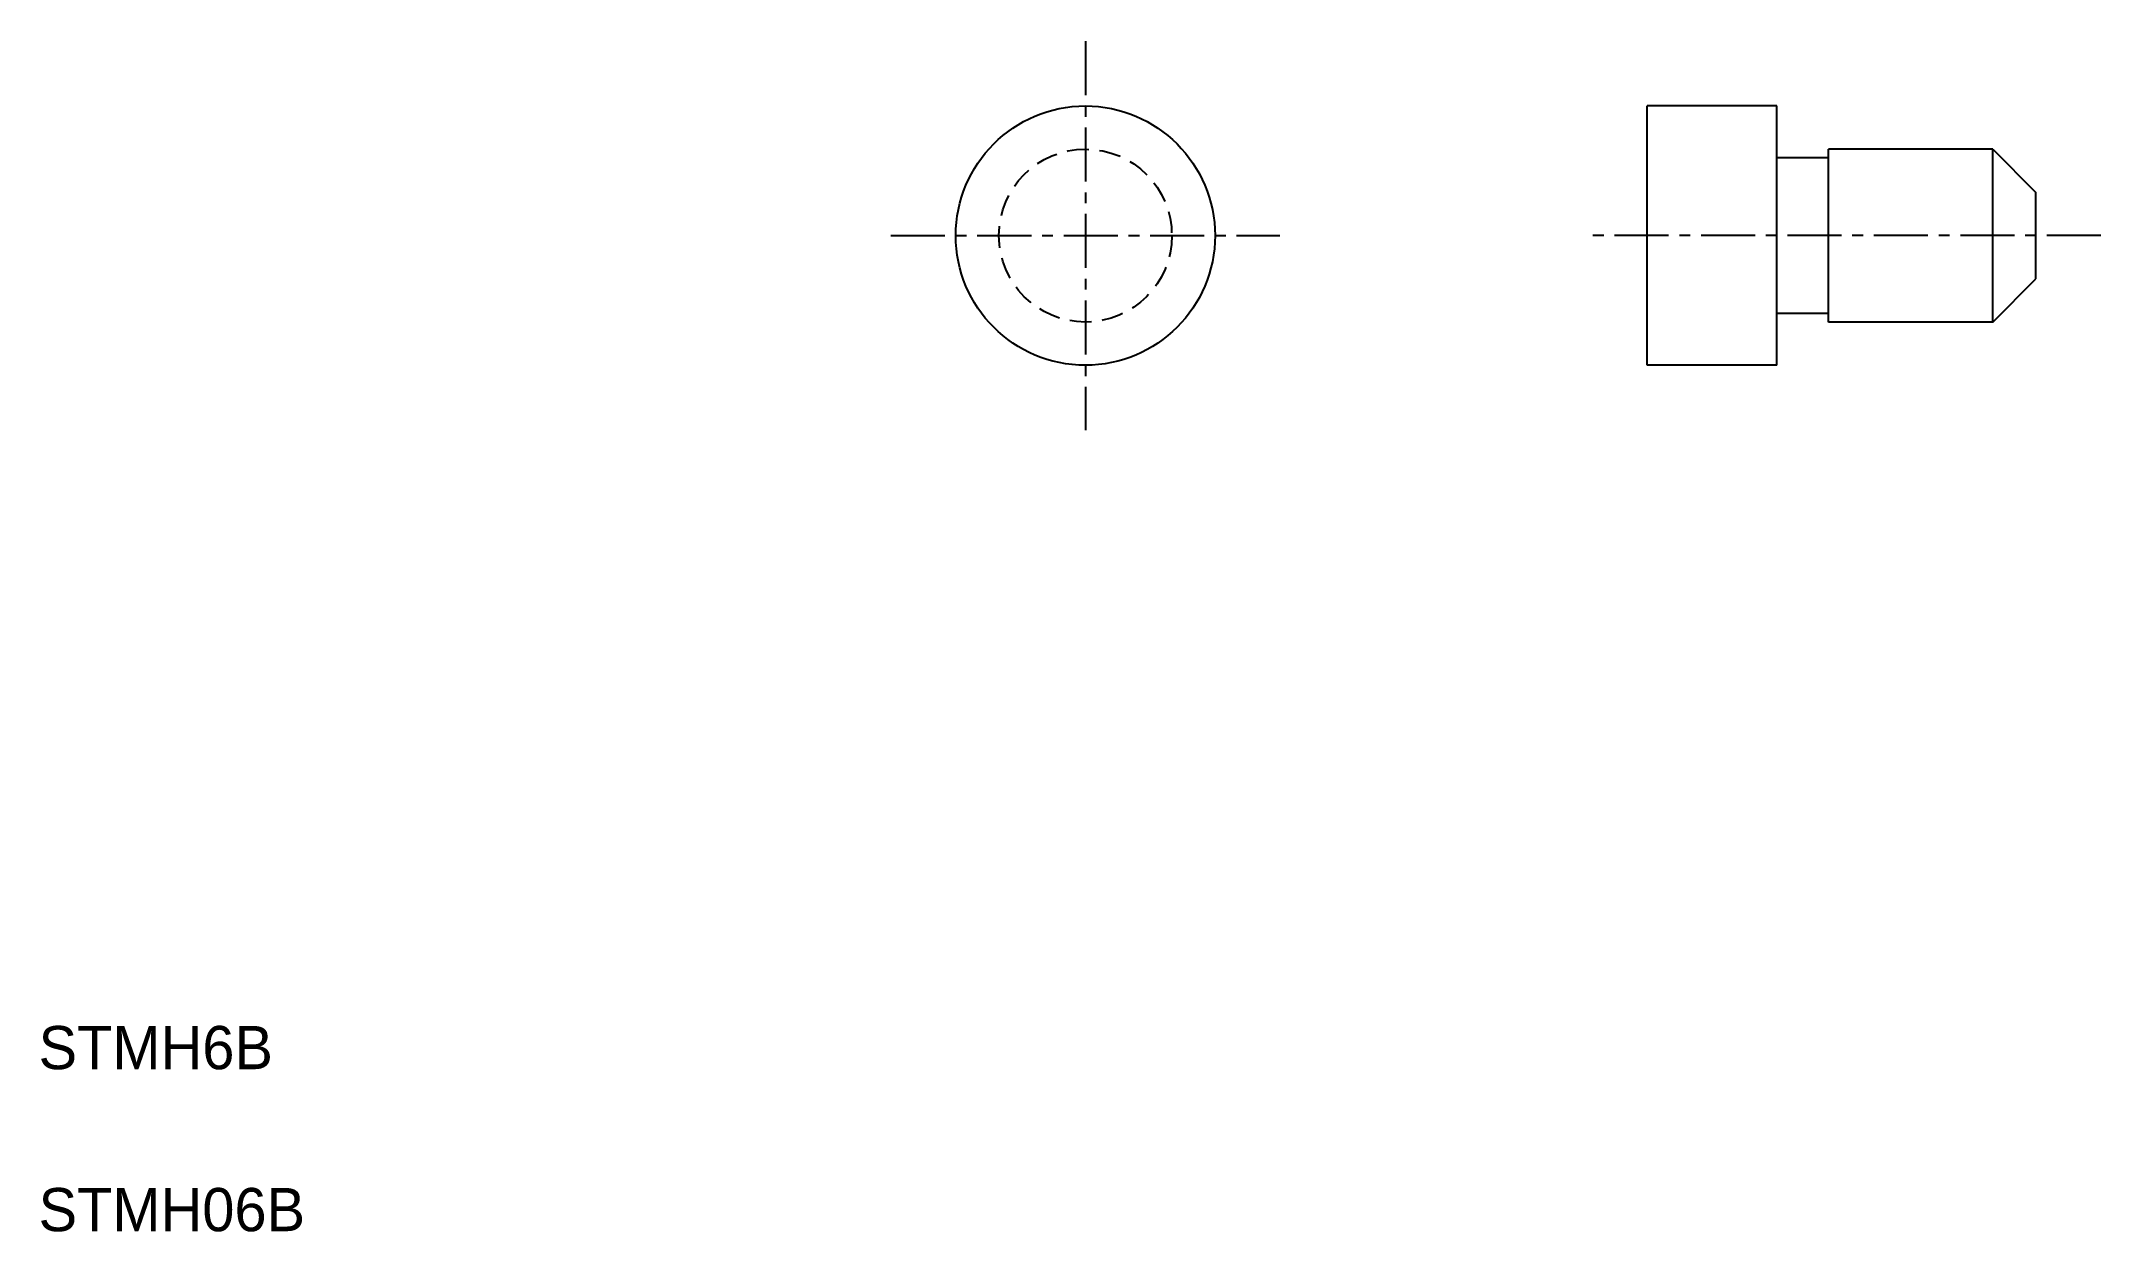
# Model space of a CAD drawing. Extents: x 2.6 to 50.2, y 2.5 to 30.
import ezdxf

# ---------------------------------------------------------------- set-up
doc = ezdxf.new("R2010")
doc.units = 0
doc.linetypes.add('CENTER', pattern=[2, 1.25, -0.25, 0.25, -0.25])
doc.linetypes.add('DASHED', pattern=[0.75, 0.5, -0.25])
doc.layers.get('0').update_dxf_attribs({"linetype": 'CONTINUOUS'})
doc.layers.add('CENTER', color=1, linetype='CENTER')

msp = doc.modelspace()

# ---------------------------------------------------------------- linework, layer by layer
at = {"color": 7, "linetype": 'CONTINUOUS'}
for p, q in [((42.717, 28.544), (39.717, 28.544)), ((39.717, 22.544), (39.717, 28.544)), ((42.717, 22.544), (42.717, 28.544)), ((43.917, 27.344), (42.717, 27.344)), ((47.717, 27.544), (43.917, 27.544)), ((43.917, 23.544), (43.917, 27.544)), ((47.717, 27.544), (48.717, 26.544)), ((47.717, 23.544), (47.717, 27.544)), ((48.717, 24.544), (48.717, 26.544)), ((47.717, 23.544), (48.717, 24.544)), ((43.917, 23.744), (42.717, 23.744)), ((47.717, 23.544), (43.917, 23.544)), ((42.717, 22.544), (39.717, 22.544))]:
    msp.add_line(p, q, dxfattribs=at)
msp.add_circle((26.721, 25.544), 3, dxfattribs=at)
at = {"color": 3, "linetype": 'DASHED'}
msp.add_circle((26.721, 25.544), 2, dxfattribs=at)
at = {"layer": 'CENTER', "color": 1, "linetype": 'CENTER'}
for p, q in [((26.721, 30.044), (26.721, 21.044)), ((22.221, 25.544), (31.221, 25.544)), ((50.217, 25.544), (38.217, 25.544))]:
    msp.add_line(p, q, dxfattribs=at)

# ---------------------------------------------------------------- texts
at = {"color": 7, "linetype": 'CONTINUOUS'}
for s, p in [('STMH6B', (2.5, 6.25)), ('STMH06B', (2.5, 2.5))]:
    msp.add_text(s, height=1, dxfattribs=at).set_placement(p)

doc.saveas('drawing.dxf')
